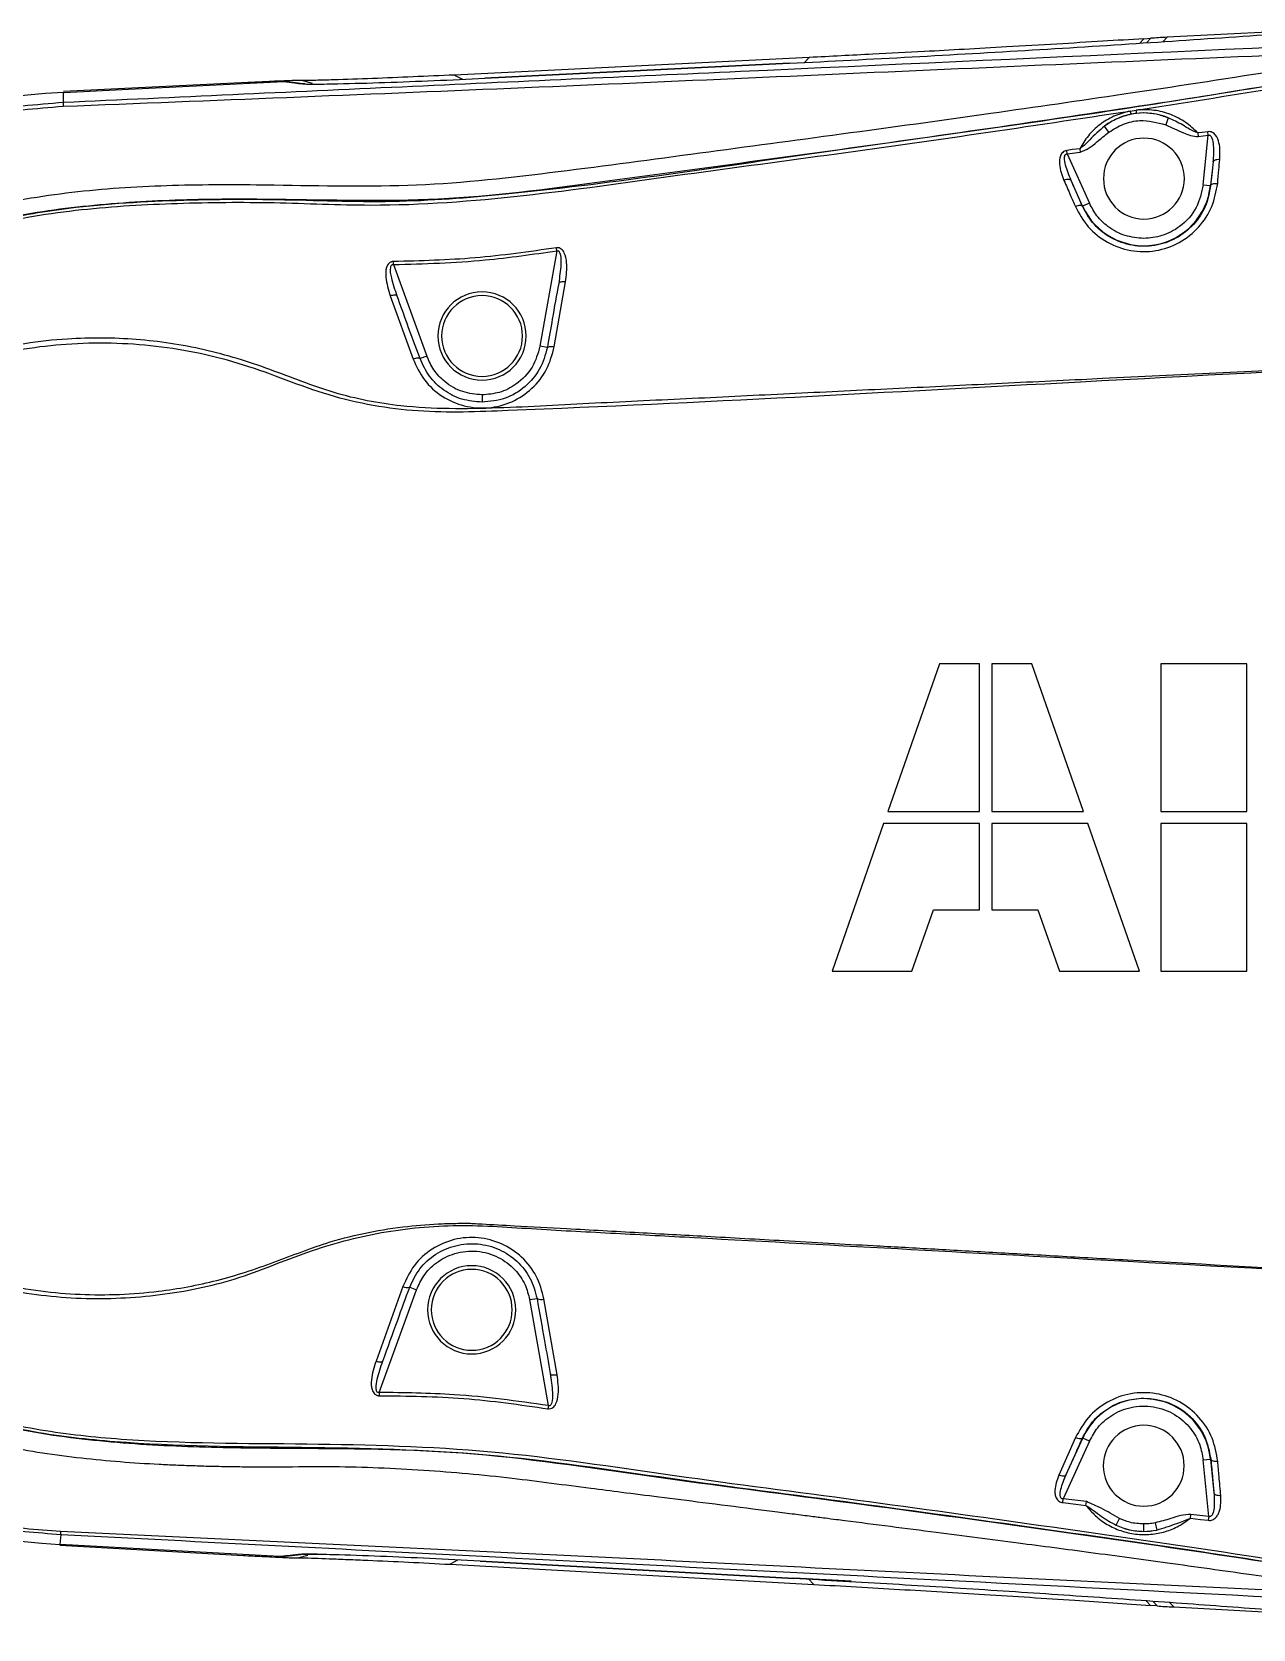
# Model space of a CAD drawing. Header units: millimetres. Extents: x -13464 to 9471, y -517 to 17126.
# Drawn here: x 6333.7 to 6416.8, y 1286.9 to 1395.5 of the extents above; entities that cross this region are included whole.
import ezdxf

# ---------------------------------------------------------------- set-up
doc = ezdxf.new("R2010")
doc.units = ezdxf.units.MM

msp = doc.modelspace()

# ---------------------------------------------------------------- linework, layer by layer
at = {"color": 7, "linetype": 'Continuous', "lineweight": 25}
for p, q in [((6410.94, 1395.16), (6410.66, 1394.86)), ((6418.25, 1395.52), (6410.94, 1395.16)), ((6409.36, 1395.06), (6409.08, 1394.76)), ((6409.36, 1395.06), (6409.82, 1395.09)), ((6409.82, 1395.09), (6409.53, 1394.79)), ((6386.6, 1393.78), (6362.48, 1392.59)), ((6364.53, 1392.37), (6385.25, 1393.39)), ((6385.25, 1393.39), (6364.53, 1392.37)), ((6385.25, 1393.39), (6385.25, 1393.39)), ((6386.28, 1393.44), (6386.6, 1393.78)), ((6348.42, 1392.08), (6335.89, 1391.46)), ((6339.85, 1391.6), (6350.88, 1392.14)), ((6348.6, 1392.03), (6348.42, 1392.08)), ((6352.83, 1392.02), (6352.1, 1392.22)), ((6362.48, 1392.59), (6363.03, 1392.3)), ((6364.53, 1392.37), (6364.53, 1392.37)), ((6335.89, 1390.72), (6335.89, 1391.4)), ((6335.92, 1391.4), (6339.85, 1391.6)), ((6408.42, 1390.14), (6408.84, 1390.21)), ((6409.35, 1390.01), (6408.86, 1389.98)), ((6406.98, 1388.71), (6406.68, 1389.11)), ((6411.02, 1389.68), (6410.84, 1389.21)), ((6413.03, 1388.65), (6413.06, 1388.41)), ((6413.74, 1388.5), (6413.7, 1388.74)), ((6405, 1387.58), (6405.03, 1387.35)), ((6413.06, 1388.41), (6413.74, 1388.5)), ((6413.39, 1385.13), (6413.74, 1388.5)), ((6404.15, 1387.23), (6404.11, 1387.46)), ((6404.15, 1387.23), (6405.03, 1387.35)), ((6404.15, 1387.23), (6405.65, 1383.88)), ((6414.06, 1386.7), (6413.89, 1385.08)), ((6405.19, 1383.68), (6404.41, 1385.42)), ((6413.39, 1385.13), (6413.89, 1385.08)), ((6413.89, 1385.08), (6413.9, 1385.08)), ((6405.18, 1383.67), (6405.19, 1383.68)), ((6405.65, 1383.88), (6405.19, 1383.68)), ((6369.44, 1380.64), (6368.29, 1374.15)), ((6369.44, 1380.64), (6369.41, 1380.85)), ((6358.33, 1379.7), (6358.33, 1379.91)), ((6358.33, 1379.7), (6360.6, 1373.48)), ((6369.26, 1374.12), (6370.02, 1378.53)), ((6358.11, 1377.57), (6359.66, 1373.28)), ((6360.6, 1373.48), (6360.13, 1373.31)), ((6368.79, 1374.06), (6368.29, 1374.15)), ((6364.35, 1370.85), (6364.35, 1370.35)), ((6395.47, 1352.56), (6391.95, 1342.53)), ((6398.18, 1352.56), (6395.47, 1352.56)), ((6398.18, 1342.53), (6398.18, 1352.56)), ((6401.74, 1352.56), (6399.02, 1352.56)), ((6399.02, 1352.56), (6399.02, 1342.53)), ((6405.25, 1342.53), (6401.74, 1352.56)), ((6410.51, 1352.56), (6410.51, 1342.53)), ((6416.37, 1352.56), (6410.51, 1352.56)), ((6416.37, 1342.53), (6416.37, 1352.56)), ((6391.95, 1342.53), (6398.18, 1342.53)), ((6399.02, 1342.53), (6405.25, 1342.53)), ((6410.51, 1342.53), (6416.37, 1342.53)), ((6391.66, 1341.7), (6388.15, 1331.66)), ((6398.18, 1341.7), (6391.66, 1341.7)), ((6398.18, 1335.84), (6398.18, 1341.7)), ((6405.54, 1341.7), (6399.02, 1341.7)), ((6399.02, 1341.7), (6399.02, 1335.84)), ((6409.05, 1331.66), (6405.54, 1341.7)), ((6416.37, 1341.7), (6410.51, 1341.7)), ((6410.51, 1341.7), (6410.51, 1331.66)), ((6416.37, 1331.66), (6416.37, 1341.7)), ((6393.58, 1331.66), (6395.05, 1335.84)), ((6395.05, 1335.84), (6398.18, 1335.84)), ((6399.02, 1335.84), (6402.15, 1335.84)), ((6402.15, 1335.84), (6403.62, 1331.66)), ((6388.15, 1331.66), (6393.58, 1331.66)), ((6403.62, 1331.66), (6409.05, 1331.66)), ((6410.51, 1331.66), (6416.37, 1331.66)), ((6358.96, 1310.24), (6357.14, 1305.16)), ((6357.35, 1303.03), (6359.9, 1310.01)), ((6359.43, 1310.18), (6359.9, 1310.01)), ((6367.59, 1309.34), (6368.09, 1309.43)), ((6369.45, 1304.23), (6368.56, 1309.4)), ((6368.86, 1302.14), (6367.59, 1309.34)), ((6357.35, 1303.03), (6357.36, 1302.81)), ((6368.86, 1302.14), (6368.83, 1301.92)), ((6409.35, 1302.61), (6409.35, 1302.65)), ((6404.7, 1299.96), (6403.58, 1297.4)), ((6405.66, 1299.72), (6403.87, 1295.8)), ((6404.06, 1297.42), (6405.2, 1299.93)), ((6405.2, 1299.93), (6405.18, 1299.94)), ((6405.66, 1299.72), (6405.2, 1299.93)), ((6413.4, 1298.44), (6413.89, 1298.49)), ((6413.77, 1294.59), (6413.4, 1298.44)), ((6413.91, 1298.49), (6413.89, 1298.49)), ((6413.89, 1298.49), (6414.12, 1296.21)), ((6403.84, 1295.54), (6403.87, 1295.8)), ((6405.45, 1295.61), (6403.87, 1295.8)), ((6405.42, 1295.35), (6405.45, 1295.61)), ((6407.48, 1294), (6407.69, 1294.46)), ((6412.52, 1294.48), (6412.55, 1294.74)), ((6413.77, 1294.59), (6412.55, 1294.74)), ((6413.77, 1294.59), (6413.74, 1294.34)), ((6335.65, 1292.7), (6335.72, 1293.38)), ((6409.35, 1293.59), (6409.35, 1294.09)), ((6409.35, 1293.59), (6410.23, 1293.68)), ((6409.35, 1293.59), (6409.35, 1293.59)), ((6410.13, 1294.17), (6410.23, 1293.68)), ((6335.64, 1292.64), (6348.12, 1291.95)), ((6350.58, 1291.87), (6335.65, 1292.7)), ((6351.8, 1291.78), (6352.51, 1291.98)), ((6362.69, 1291.64), (6362.17, 1291.35)), ((6362.17, 1291.35), (6386.91, 1289.98)), ((6385.55, 1290.38), (6364.22, 1291.56)), ((6364.22, 1291.56), (6385.55, 1290.38)), ((6364.22, 1291.56), (6364.22, 1291.56)), ((6385.55, 1290.44), (6389.46, 1290.22)), ((6385.55, 1290.38), (6385.55, 1290.38)), ((6386.91, 1289.98), (6386.53, 1290.39)), ((6409.52, 1288.86), (6409.81, 1288.56)), ((6409.98, 1288.83), (6410.26, 1288.52)), ((6410.26, 1288.52), (6409.81, 1288.56)), ((6411.11, 1288.75), (6411.39, 1288.45)), ((6411.39, 1288.45), (6424.39, 1287.73))]:
    msp.add_line(p, q, dxfattribs=at)
at = {"color": 7, "linetype": 'Continuous', "lineweight": 25, "flags": 128}
for points in [[(6413.7, 1388.74), (6413.32, 1388.69), (6413.03, 1388.65)], [(6405, 1387.58), (6404.5, 1387.52), (6404.11, 1387.46)], [(6414.06, 1386.7), (6414.07, 1386.73), (6414.1, 1386.77), (6414.14, 1386.79), (6414.2, 1386.82), (6414.27, 1386.84), (6414.35, 1386.85), (6414.44, 1386.86), (6414.52, 1386.85)], [(6404.41, 1385.42), (6404.38, 1385.45), (6404.35, 1385.47), (6404.3, 1385.49), (6404.24, 1385.49), (6404.17, 1385.49), (6404.09, 1385.48), (6404.01, 1385.46), (6403.92, 1385.43)], [(6413.9, 1385.08), (6413.92, 1385.11), (6413.95, 1385.14), (6413.99, 1385.17), (6414.05, 1385.19), (6414.12, 1385.21), (6414.2, 1385.22), (6414.29, 1385.22), (6414.38, 1385.22)], [(6405.18, 1383.67), (6405.16, 1383.7), (6405.12, 1383.71), (6405.07, 1383.72), (6405.01, 1383.73), (6404.94, 1383.72), (6404.87, 1383.7), (6404.78, 1383.68), (6404.7, 1383.65)], [(6370.02, 1378.53), (6369.94, 1378.54), (6369.85, 1378.54), (6369.77, 1378.53), (6369.7, 1378.52), (6369.64, 1378.51), (6369.6, 1378.49), (6369.57, 1378.46), (6369.56, 1378.43)], [(6358.58, 1377.56), (6358.56, 1377.59), (6358.53, 1377.61), (6358.48, 1377.62), (6358.42, 1377.63), (6358.35, 1377.62), (6358.28, 1377.61), (6358.2, 1377.6), (6358.11, 1377.57)], [(6368.79, 1374.06), (6368.8, 1374.09), (6368.83, 1374.11), (6368.87, 1374.12), (6368.93, 1374.13), (6369, 1374.13), (6369.08, 1374.13), (6369.17, 1374.13), (6369.26, 1374.12)], [(6360.13, 1373.31), (6360.11, 1373.33), (6360.08, 1373.34), (6360.03, 1373.35), (6359.97, 1373.35), (6359.9, 1373.34), (6359.83, 1373.32), (6359.74, 1373.3), (6359.66, 1373.28)], [(6357.14, 1305.16), (6357.22, 1305.14), (6357.3, 1305.12), (6357.38, 1305.11), (6357.45, 1305.11), (6357.51, 1305.12), (6357.55, 1305.13), (6357.58, 1305.15), (6357.6, 1305.17)], [(6368.99, 1304.32), (6369, 1304.29), (6369.03, 1304.26), (6369.07, 1304.24), (6369.13, 1304.23), (6369.2, 1304.22), (6369.28, 1304.22), (6369.36, 1304.22), (6369.45, 1304.23)], [(6405.18, 1299.94), (6405.16, 1299.91), (6405.12, 1299.9), (6405.08, 1299.89), (6405.01, 1299.89), (6404.95, 1299.89), (6404.87, 1299.91), (6404.79, 1299.93), (6404.7, 1299.96)], [(6413.91, 1298.49), (6413.92, 1298.46), (6413.95, 1298.43), (6414, 1298.4), (6414.06, 1298.38), (6414.13, 1298.36), (6414.21, 1298.35), (6414.29, 1298.35), (6414.38, 1298.35)], [(6404.06, 1297.42), (6404.04, 1297.39), (6404, 1297.37), (6403.95, 1297.35), (6403.89, 1297.34), (6403.82, 1297.35), (6403.74, 1297.36), (6403.66, 1297.38), (6403.58, 1297.4)], [(6403.84, 1295.54), (6404.73, 1295.43), (6405.42, 1295.35)], [(6414.12, 1296.21), (6414.13, 1296.17), (6414.16, 1296.13), (6414.2, 1296.1), (6414.26, 1296.07), (6414.33, 1296.05), (6414.41, 1296.04), (6414.5, 1296.03), (6414.59, 1296.03)], [(6412.52, 1294.48), (6413.2, 1294.4), (6413.74, 1294.34)]]:
    msp.add_lwpolyline(points, dxfattribs=at)
at = {"color": 7, "linetype": 'Continuous', "lineweight": 25}
for centre, radius, start, end in [((6352.21, 1391.05), 0.944, 82.9698, 93.4439), ((6338.35, 1342.05), 49.42, 92.8563, 266.8609), ((6409.35, 1385.55), 4.46, 68.0153, 126.8136), ((6409.41, 1390.31), 1, 189.345, 202.4122), ((6405.14, 1389.76), 3.73, 3.3309, 6.8194), ((6409.36, 1385.55), 2.75, 90, 270), ((6409.36, 1385.55), 2.75, 270, 90), ((6409.35, 1385.55), 4.56, 204.1915, 354.1915), ((6364.35, 1374.85), 3, 90, 270), ((6364.35, 1374.85), 3, 270, 90), ((6364.35, 1374.85), 2.75, 90, 270), ((6364.35, 1374.85), 2.75, 270, 90), ((6363.65, 1308.65), 3, 90, 270), ((6363.65, 1308.65), 3, 270, 90), ((6363.65, 1308.65), 2.75, 90, 270), ((6363.65, 1308.65), 2.75, 270, 90), ((6359.25, 1310.76), 0.598, 240.3119, 286.5685), ((6368.36, 1309.95), 0.594, 242.6734, 289.9418), ((6409.35, 1298.05), 4.56, 90, 155.592), ((6409.35, 1298.05), 4.56, 5.592, 90), ((6409.35, 1298.05), 2.75, 90, 270), ((6409.35, 1298.05), 2.75, 270, 90), ((6409.35, 1298.05), 4.46, 245.0637, 270), ((6409.35, 1298.05), 4.46, 270, 281.3034), ((6351.91, 1292.96), 0.944, 266.2068, 276.681)]:
    msp.add_arc(centre, radius, start, end, dxfattribs=at)
for points, knots in [([(6440.52, 1395.48), (6420.99, 1394.6), (6393.78, 1393.36), (6358.91, 1391.78), (6343.56, 1391.07), (6335.89, 1390.72)], [0, 0, 0, 0, 0.560004, 0.780006, 1, 1, 1, 1]), ([(6385.25, 1393.39), (6388.04, 1393.53), (6393.6, 1393.82), (6401.83, 1394.29), (6409.91, 1394.8), (6414.97, 1395.15), (6417.51, 1395.33)], [0, 0, 0, 0, 0.249923, 0.498259, 0.748286, 1, 1, 1, 1]), ([(6410.94, 1395.16), (6410.73, 1395.15), (6410.33, 1395.13), (6409.99, 1395.1), (6409.82, 1395.09)], [0, 0, 0, 0, 0.499598, 1, 1, 1, 1]), ([(6427.15, 1394.32), (6424.13, 1393.82), (6417.75, 1392.75), (6408.34, 1391.32), (6398.58, 1389.91), (6388.97, 1388.58), (6379.16, 1387.28), (6369.55, 1385.97), (6359.91, 1384.88), (6351.27, 1385.11), (6343.72, 1385.15), (6337.27, 1384.79), (6331.44, 1383.91), (6326.33, 1382.35), (6321.9, 1380.44), (6317.71, 1378.03), (6313.82, 1375.17), (6310.27, 1371.89), (6307.11, 1368.23), (6304.38, 1364.26), (6302.12, 1360), (6300.34, 1355.52), (6299.07, 1350.86), (6298.33, 1346.08), (6298.13, 1341.26), (6298.46, 1336.44), (6299.32, 1331.7), (6300.69, 1327.08), (6302.57, 1322.62), (6304.93, 1318.4), (6307.74, 1314.48), (6310.95, 1310.89), (6314.54, 1307.67), (6318.47, 1304.87), (6322.7, 1302.52), (6327.17, 1300.67), (6331.98, 1299.27), (6337.08, 1298.52), (6341, 1298.22), (6343.53, 1298.1), (6344.69, 1298.06), (6345.88, 1298.02), (6347.1, 1298), (6348.35, 1297.98), (6349.63, 1297.98), (6350.54, 1297.98), (6352.09, 1297.99), (6354.22, 1298.01), (6357.32, 1297.93), (6360.36, 1297.77), (6363.39, 1297.53), (6366.29, 1297.23), (6369.08, 1296.87), (6371.55, 1296.55), (6373.99, 1296.24), (6376.53, 1295.92), (6379.5, 1295.54), (6382.13, 1295.21), (6384.21, 1294.94), (6385.53, 1294.78), (6386.67, 1294.63), (6387.62, 1294.51), (6388.38, 1294.41), (6390.9, 1294.09), (6395.02, 1293.56), (6400.6, 1292.84), (6405.84, 1292.15), (6411.13, 1291.43), (6416.54, 1290.68), (6421.86, 1289.91), (6425.27, 1289.4), (6426.91, 1289.15)], [0, 0, 0, 0, 0.029869, 0.06295, 0.09255, 0.125894, 0.157367, 0.188841, 0.220243, 0.251658, 0.272777, 0.293748, 0.314461, 0.329981, 0.345629, 0.361265, 0.376906, 0.392557, 0.408209, 0.423785, 0.439382, 0.455018, 0.470656, 0.486289, 0.501957, 0.51754, 0.53313, 0.548764, 0.564411, 0.580064, 0.595707, 0.611286, 0.626864, 0.642495, 0.65815, 0.673889, 0.689427, 0.706811, 0.723967, 0.727648, 0.731422, 0.73529, 0.739252, 0.743308, 0.747458, 0.751702, 0.752096, 0.762567, 0.7724, 0.782337, 0.792125, 0.801994, 0.810704, 0.819455, 0.826304, 0.834599, 0.844341, 0.855442, 0.860404, 0.864745, 0.868466, 0.871567, 0.874048, 0.875909, 0.896248, 0.914495, 0.930652, 0.947747, 0.966412, 0.983829, 1, 1, 1, 1]), ([(6335.86, 1390.47), (6346.01, 1390.87), (6366.3, 1391.67), (6396.72, 1393.04), (6417.01, 1393.9), (6427.15, 1394.32)], [0, 0, 0, 0, 0.333376, 0.666682, 1, 1, 1, 1]), ([(6409.36, 1395.06), (6408.43, 1395), (6406.48, 1394.88), (6403.36, 1394.69), (6400.21, 1394.51), (6397.2, 1394.34), (6394.17, 1394.17), (6390.66, 1393.99), (6388.04, 1393.86), (6386.6, 1393.78)], [0, 0, 0, 0, 0.127176, 0.266738, 0.418703, 0.544899, 0.661977, 0.813679, 1, 1, 1, 1]), ([(6427.15, 1290.01), (6422.88, 1290.68), (6414.36, 1292.04), (6401.53, 1293.86), (6388.71, 1295.63), (6375.86, 1297.26), (6363, 1299.24), (6352.16, 1299.18), (6343.54, 1299.32), (6337.16, 1299.76), (6330.9, 1300.77), (6324.92, 1302.78), (6319.32, 1305.63), (6313.85, 1309.52), (6308.79, 1314.55), (6304.44, 1320.74), (6301.26, 1327.6), (6299.35, 1334.92), (6298.76, 1342.45), (6299.54, 1349.98), (6301.65, 1357.23), (6305.04, 1364), (6309.56, 1370.04), (6314.8, 1374.91), (6320.38, 1378.62), (6326.09, 1381.28), (6332.12, 1383.07), (6338.38, 1383.86), (6344.68, 1384.2), (6352.59, 1384.15), (6362.09, 1383.91), (6373.03, 1385.44), (6383.92, 1386.87), (6394.8, 1388.39), (6405.67, 1389.96), (6416.53, 1391.63), (6423.75, 1392.87), (6427.36, 1393.49)], [0, 0, 0, 0, 0.042375, 0.084738, 0.127086, 0.169425, 0.211887, 0.254538, 0.275563, 0.296512, 0.317184, 0.337604, 0.358158, 0.378642, 0.40326, 0.427843, 0.452493, 0.477036, 0.501708, 0.52622, 0.550901, 0.575404, 0.600085, 0.624603, 0.645193, 0.665612, 0.68619, 0.70667, 0.72735, 0.748108, 0.784272, 0.820359, 0.856269, 0.892185, 0.92811, 0.964051, 1, 1, 1, 1]), ([(6307.4, 1367), (6308.56, 1368.43), (6310.88, 1371.3), (6315.04, 1374.96), (6319.59, 1378.09), (6324.49, 1380.56), (6329.58, 1382.36), (6335.62, 1383.61), (6342.6, 1384.11), (6350.42, 1384.2), (6358.22, 1383.85), (6370.28, 1384.8), (6386.46, 1387.27), (6406.97, 1390.04), (6420.57, 1392.33), (6427.36, 1393.47)], [0, 0, 0, 0, 0.043889, 0.087722, 0.131372, 0.175249, 0.217875, 0.25965, 0.321725, 0.383979, 0.445991, 0.507406, 0.671569, 0.835809, 1, 1, 1, 1]), ([(6408.84, 1390.21), (6411.94, 1390.69), (6418.14, 1391.66), (6424.32, 1392.74), (6427.41, 1393.28)], [0, 0, 0, 0, 0.499965, 1, 1, 1, 1]), ([(6352.1, 1392.22), (6352.06, 1392.23), (6351.98, 1392.23), (6351.42, 1392.21), (6350.52, 1392.18), (6349.6, 1392.13), (6348.95, 1392.1), (6348.63, 1392.09), (6348.42, 1392.08)], [0, 0, 0, 0, 0.054387, 0.125907, 0.500084, 0.749878, 0.839753, 1, 1, 1, 1]), ([(6350.88, 1392.14), (6351.12, 1392.12), (6351.54, 1392.07), (6351.96, 1392.01), (6352.15, 1391.99)], [0, 0, 0, 0, 0.55997, 1, 1, 1, 1]), ([(6351, 1392.14), (6350.99, 1392.14), (6350.98, 1392.14), (6350.94, 1392.14), (6350.93, 1392.14), (6350.9, 1392.14), (6350.89, 1392.14), (6350.88, 1392.14)], [0, 0, 0, 0, 0.557742, 0.688079, 0.800316, 0.90124, 1, 1, 1, 1]), ([(6352.32, 1391.98), (6352.11, 1392.01), (6351.66, 1392.07), (6351.22, 1392.12), (6351, 1392.14)], [0, 0, 0, 0, 0.487061, 1, 1, 1, 1]), ([(6362.48, 1392.59), (6361.53, 1392.55), (6359.65, 1392.46), (6356.88, 1392.35), (6354.65, 1392.27), (6353.19, 1392.23), (6352.45, 1392.22), (6352.21, 1392.22), (6352.1, 1392.22)], [0, 0, 0, 0, 0.249445, 0.49792, 0.748776, 0.873962, 0.944191, 1, 1, 1, 1]), ([(6352.15, 1391.99), (6352.31, 1391.98), (6352.64, 1391.96), (6353.57, 1391.98), (6355.19, 1392.01), (6357.72, 1392.08), (6361.08, 1392.21), (6363.38, 1392.31), (6364.53, 1392.37)], [0, 0, 0, 0, 0.083571, 0.16742, 0.250828, 0.501809, 0.750676, 1, 1, 1, 1]), ([(6335.89, 1391.4), (6335.9, 1391.4), (6335.91, 1391.4), (6335.92, 1391.4), (6335.92, 1391.4)], [0, 0, 0, 0, 0.5599948, 1, 1, 1, 1]), ([(6335.89, 1390.72), (6334.03, 1390.57), (6330.32, 1390.27), (6324.87, 1389.02), (6319.59, 1387.21), (6314.54, 1384.77), (6309.78, 1381.81), (6306.94, 1379.4), (6305.52, 1378.2)], [0, 0, 0, 0, 0.167015, 0.333033, 0.499676, 0.666697, 0.833858, 1, 1, 1, 1]), ([(6305.66, 1378), (6307.07, 1379.2), (6309.9, 1381.59), (6314.63, 1384.54), (6319.65, 1386.97), (6324.9, 1388.78), (6330.32, 1390.03), (6334.01, 1390.32), (6335.86, 1390.47)], [0, 0, 0, 0, 0.166112, 0.333281, 0.500315, 0.666969, 0.833045, 1, 1, 1, 1]), ([(6308.05, 1367.54), (6309.56, 1369.3), (6312.57, 1372.8), (6318.11, 1377.01), (6324.14, 1380.28), (6330.54, 1382.5), (6337.09, 1383.55), (6343.65, 1383.92), (6350.21, 1383.98), (6358.05, 1383.58), (6367.18, 1384.29), (6377.48, 1385.77), (6387.81, 1387.14), (6398.12, 1388.59), (6404.99, 1389.63), (6408.42, 1390.14)], [0, 0, 0, 0, 0.065529, 0.130626, 0.196021, 0.259505, 0.321609, 0.383517, 0.445659, 0.507694, 0.606085, 0.704563, 0.803037, 0.901514, 1, 1, 1, 1]), ([(6335.89, 1390.72), (6335.88, 1390.7), (6335.87, 1390.67), (6335.86, 1390.54), (6335.86, 1390.47)], [0, 0, 0, 0, 0.500001, 1, 1, 1, 1]), ([(6408.42, 1390.14), (6408.05, 1390.04), (6407.3, 1389.84), (6406.34, 1389.24), (6405.54, 1388.49), (6405.18, 1387.88), (6405, 1387.58)], [0, 0, 0, 0, 0.251521, 0.502141, 0.752267, 1, 1, 1, 1]), ([(6408.49, 1389.92), (6408.16, 1389.84), (6407.5, 1389.66), (6406.96, 1389.3), (6406.68, 1389.11)], [0, 0, 0, 0, 0.498775, 1, 1, 1, 1]), ([(6408.86, 1389.98), (6408.79, 1389.97), (6408.67, 1389.96), (6408.54, 1389.93), (6408.49, 1389.92)], [0, 0, 0, 0, 0.5594928, 1, 1, 1, 1]), ([(6413.03, 1388.65), (6412.76, 1388.9), (6412.23, 1389.41), (6411.2, 1389.94), (6410.06, 1390.25), (6409.25, 1390.22), (6408.84, 1390.21)], [0, 0, 0, 0, 0.249185, 0.498978, 0.749252, 1, 1, 1, 1]), ([(6411.02, 1389.68), (6410.75, 1389.77), (6410.22, 1389.96), (6409.63, 1389.99), (6409.35, 1390.01)], [0, 0, 0, 0, 0.518446, 1, 1, 1, 1]), ([(6406.68, 1389.11), (6406.34, 1388.82), (6405.85, 1388.4), (6405.35, 1387.83), (6405.1, 1387.65), (6405, 1387.58)], [0, 0, 0, 0, 0.598345, 0.83897, 1, 1, 1, 1]), ([(6405.03, 1387.35), (6405.24, 1387.43), (6405.66, 1387.6), (6406.26, 1388.14), (6406.71, 1388.49), (6406.98, 1388.71)], [0, 0, 0, 0, 0.2793183, 0.5595444, 1, 1, 1, 1]), ([(6406.98, 1388.71), (6407.3, 1388.91), (6407.95, 1389.31), (6409.3, 1389.61), (6410.26, 1389.36), (6410.84, 1389.21)], [0, 0, 0, 0, 0.276671, 0.562562, 1, 1, 1, 1]), ([(6410.84, 1389.21), (6411.24, 1389.03), (6411.8, 1388.78), (6412.53, 1388.45), (6412.88, 1388.42), (6413.06, 1388.41)], [0, 0, 0, 0, 0.560244, 0.780385, 1, 1, 1, 1]), ([(6413.03, 1388.65), (6412.84, 1388.73), (6412.47, 1388.89), (6411.84, 1389.3), (6411.35, 1389.53), (6411.02, 1389.68)], [0, 0, 0, 0, 0.274806, 0.524618, 1, 1, 1, 1]), ([(6414.52, 1386.85), (6414.54, 1387.24), (6414.56, 1387.81), (6414.32, 1388.44), (6414.06, 1388.68), (6413.86, 1388.75), (6413.76, 1388.74), (6413.7, 1388.74)], [0, 0, 0, 0, 0.500382, 0.750785, 0.875751, 0.93792, 1, 1, 1, 1]), ([(6413.74, 1388.5), (6413.75, 1388.51), (6413.77, 1388.51), (6413.81, 1388.51), (6413.85, 1388.5), (6413.89, 1388.47), (6413.95, 1388.4), (6414.04, 1388.18), (6414.12, 1387.6), (6414.08, 1387.07), (6414.06, 1386.7)], [0, 0, 0, 0, 0.018675, 0.036412, 0.054506, 0.07418, 0.121684, 0.183814, 0.438996, 1, 1, 1, 1]), ([(6404.11, 1387.46), (6404.06, 1387.45), (6403.96, 1387.43), (6403.83, 1387.34), (6403.74, 1387.22), (6403.61, 1386.96), (6403.59, 1386.33), (6403.79, 1385.79), (6403.92, 1385.43)], [0, 0, 0, 0, 0.0623326, 0.1245905, 0.1875181, 0.2507167, 0.5006642, 1, 1, 1, 1]), ([(6404.41, 1385.42), (6404.27, 1385.77), (6404.06, 1386.27), (6403.94, 1386.84), (6403.97, 1387.08), (6404, 1387.16), (6404.04, 1387.2), (6404.07, 1387.22), (6404.11, 1387.23), (6404.13, 1387.23), (6404.15, 1387.23)], [0, 0, 0, 0, 0.561786, 0.816967, 0.878569, 0.925046, 0.944308, 0.962288, 0.980392, 1, 1, 1, 1]), ([(6414.06, 1386.7), (6414.03, 1386.4), (6413.98, 1385.86), (6413.93, 1385.32), (6413.9, 1385.08)], [0, 0, 0, 0, 0.559992, 1, 1, 1, 1]), ([(6414.38, 1385.22), (6414.4, 1385.53), (6414.45, 1386.08), (6414.5, 1386.62), (6414.52, 1386.85)], [0, 0, 0, 0, 0.5598171, 1, 1, 1, 1]), ([(6403.92, 1385.43), (6404.07, 1385.1), (6404.32, 1384.51), (6404.59, 1383.91), (6404.7, 1383.65)], [0, 0, 0, 0, 0.560132, 1, 1, 1, 1]), ([(6405.18, 1383.67), (6405.04, 1384), (6404.78, 1384.59), (6404.52, 1385.17), (6404.41, 1385.42)], [0, 0, 0, 0, 0.559991, 1, 1, 1, 1]), ([(6404.7, 1383.65), (6404.96, 1383.17), (6405.48, 1382.22), (6406.83, 1381.16), (6408.44, 1380.57), (6410.18, 1380.56), (6411.82, 1381.13), (6413.15, 1382.2), (6414.08, 1383.63), (6414.28, 1384.69), (6414.38, 1385.22)], [0, 0, 0, 0, 0.125926, 0.251173, 0.375916, 0.500328, 0.624697, 0.749306, 0.874338, 1, 1, 1, 1]), ([(6413.9, 1385.08), (6413.81, 1384.6), (6413.63, 1383.65), (6412.79, 1382.38), (6411.59, 1381.43), (6410.11, 1380.92), (6408.55, 1380.93), (6407.11, 1381.45), (6405.89, 1382.39), (6405.42, 1383.23), (6405.18, 1383.67)], [0, 0, 0, 0, 0.1292573, 0.2508338, 0.3759893, 0.4997065, 0.6237825, 0.7487143, 0.8705963, 1, 1, 1, 1]), ([(6413.39, 1385.13), (6413.28, 1384.6), (6413.03, 1383.5), (6411.94, 1382.3), (6410.64, 1381.6), (6409.77, 1381.52), (6409.35, 1381.48)], [0, 0, 0, 0, 0.271505, 0.562109, 0.788494, 1, 1, 1, 1]), ([(6409.35, 1381.48), (6408.93, 1381.52), (6408.05, 1381.6), (6406.96, 1382.2), (6406.13, 1382.98), (6405.81, 1383.59), (6405.65, 1383.88)], [0, 0, 0, 0, 0.274853, 0.561261, 0.785146, 1, 1, 1, 1]), ([(6369.41, 1380.85), (6367.57, 1380.58), (6363.89, 1380.05), (6360.18, 1379.96), (6358.33, 1379.91)], [0, 0, 0, 0, 0.501139, 1, 1, 1, 1]), ([(6358.33, 1379.7), (6360.41, 1379.76), (6364.13, 1379.88), (6367.81, 1380.41), (6369.44, 1380.64)], [0, 0, 0, 0, 0.559484, 1, 1, 1, 1]), ([(6370.02, 1378.53), (6370.08, 1378.97), (6370.17, 1379.63), (6370.02, 1380.4), (6369.8, 1380.73), (6369.59, 1380.85), (6369.47, 1380.85), (6369.41, 1380.85)], [0, 0, 0, 0, 0.4979272, 0.7492173, 0.874705, 0.9374514, 1, 1, 1, 1]), ([(6369.44, 1380.64), (6369.45, 1380.64), (6369.47, 1380.65), (6369.51, 1380.65), (6369.53, 1380.64), (6369.57, 1380.62), (6369.61, 1380.56), (6369.65, 1380.47), (6369.72, 1380.19), (6369.72, 1379.49), (6369.62, 1378.86), (6369.56, 1378.43)], [0, 0, 0, 0, 0.019714, 0.028845, 0.03793, 0.057296, 0.080289, 0.127295, 0.189985, 0.449854, 1, 1, 1, 1]), ([(6358.33, 1379.91), (6358.3, 1379.91), (6358.24, 1379.91), (6358.16, 1379.88), (6358.08, 1379.84), (6357.99, 1379.77), (6357.91, 1379.66), (6357.79, 1379.35), (6357.78, 1378.63), (6357.98, 1378), (6358.11, 1377.57)], [0, 0, 0, 0, 0.03116, 0.062306, 0.09348, 0.124658, 0.186889, 0.25003, 0.499974, 1, 1, 1, 1]), ([(6358.58, 1377.56), (6358.44, 1377.97), (6358.23, 1378.61), (6358.09, 1379.33), (6358.16, 1379.62), (6358.2, 1379.68), (6358.24, 1379.7), (6358.28, 1379.71), (6358.31, 1379.71), (6358.33, 1379.7)], [0, 0, 0, 0, 0.555721, 0.874932, 0.92048, 0.942154, 0.960902, 0.979285, 1, 1, 1, 1]), ([(6369.56, 1378.43), (6369.41, 1377.63), (6369.16, 1376.18), (6368.9, 1374.71), (6368.79, 1374.06)], [0, 0, 0, 0, 0.559596, 1, 1, 1, 1]), ([(6360.13, 1373.31), (6359.83, 1374.11), (6359.31, 1375.54), (6358.8, 1376.94), (6358.58, 1377.56)], [0, 0, 0, 0, 0.5603296, 1, 1, 1, 1]), ([(6497.71, 1376.4), (6466.84, 1374.89), (6433.77, 1373.27), (6398.49, 1371.56), (6391.88, 1371.24), (6385.26, 1370.92), (6378.65, 1370.59), (6372.03, 1370.29), (6365.44, 1369.9), (6359.47, 1369.85), (6354.24, 1370.86), (6349.93, 1372.64), (6345.48, 1374.03), (6340.84, 1374.72), (6335.77, 1374.76), (6330.36, 1373.92), (6324.84, 1371.98), (6319.68, 1369.15), (6316.77, 1366.55), (6315.31, 1365.25)], [0, 0, 0, 0, 0.499377, 0.535047, 0.570717, 0.606387, 0.642057, 0.677727, 0.713399, 0.74892, 0.773867, 0.798835, 0.824023, 0.849144, 0.874336, 0.905626, 0.937128, 0.968505, 1, 1, 1, 1]), ([(6497.71, 1376.33), (6466.81, 1374.86), (6422.94, 1372.75), (6377.09, 1370.18), (6359.99, 1369.54), (6353.87, 1370.61), (6348.22, 1373.07), (6342.19, 1374.33), (6336.18, 1374.47), (6330.34, 1373.53), (6324.89, 1371.58), (6319.81, 1368.75), (6316.95, 1366.16), (6315.52, 1364.86)], [0, 0, 0, 0, 0.500253, 0.710361, 0.743395, 0.776617, 0.809806, 0.842667, 0.875606, 0.90661, 0.937795, 0.968853, 1, 1, 1, 1]), ([(6359.66, 1373.28), (6359.89, 1372.79), (6360.34, 1371.81), (6361.59, 1370.69), (6363.11, 1370.02), (6364.78, 1369.88), (6366.41, 1370.3), (6367.8, 1371.23), (6368.84, 1372.55), (6369.12, 1373.59), (6369.26, 1374.12)], [0, 0, 0, 0, 0.125454, 0.250352, 0.37483, 0.499171, 0.623843, 0.748731, 0.87398, 1, 1, 1, 1]), ([(6364.35, 1370.85), (6363.91, 1370.89), (6362.99, 1370.98), (6361.86, 1371.64), (6361.03, 1372.51), (6360.74, 1373.16), (6360.6, 1373.48)], [0, 0, 0, 0, 0.274167, 0.561433, 0.785833, 1, 1, 1, 1]), ([(6368.29, 1374.15), (6368.15, 1373.66), (6367.85, 1372.65), (6366.79, 1371.57), (6365.56, 1370.95), (6364.75, 1370.88), (6364.35, 1370.85)], [0, 0, 0, 0, 0.272346, 0.561894, 0.787653, 1, 1, 1, 1]), ([(6368.79, 1374.06), (6368.65, 1373.57), (6368.37, 1372.57), (6367.33, 1371.36), (6365.95, 1370.51), (6364.88, 1370.4), (6364.35, 1370.35)], [0, 0, 0, 0, 0.251644, 0.5016688, 0.7510029, 1, 1, 1, 1]), ([(6364.35, 1370.35), (6363.89, 1370.39), (6362.96, 1370.47), (6361.72, 1371.12), (6360.7, 1372.08), (6360.32, 1372.89), (6360.13, 1373.31)], [0, 0, 0, 0, 0.250245, 0.499131, 0.746702, 1, 1, 1, 1]), ([(6427.15, 1290.02), (6423, 1290.68), (6414.69, 1292.01), (6402.19, 1293.79), (6389.69, 1295.53), (6377.17, 1297.12), (6364.69, 1299.04), (6352.04, 1299.33), (6341.75, 1299.35), (6333.83, 1300.24), (6328.37, 1301.56), (6323.14, 1303.64), (6318.22, 1306.39), (6313.72, 1309.76), (6309.7, 1313.7), (6306.23, 1318.13), (6303.39, 1322.98), (6301.2, 1328.18), (6299.73, 1333.6), (6298.99, 1339.19), (6298.99, 1344.81), (6299.76, 1350.39), (6301.28, 1355.81), (6303.46, 1361), (6305.48, 1364.16), (6306.49, 1365.74)], [0, 0, 0, 0, 0.070882, 0.141743, 0.212602, 0.283462, 0.354244, 0.424966, 0.496311, 0.5275, 0.558988, 0.590554, 0.621935, 0.653578, 0.684992, 0.716473, 0.748062, 0.779436, 0.811069, 0.842498, 0.873975, 0.905574, 0.936939, 0.968567, 1, 1, 1, 1]), ([(6427.19, 1290.21), (6423.06, 1290.87), (6414.79, 1292.2), (6402.34, 1293.98), (6389.9, 1295.72), (6377.44, 1297.31), (6365.01, 1299.24), (6352.41, 1299.58), (6342.17, 1299.53), (6334.3, 1300.37), (6328.87, 1301.61), (6323.67, 1303.61), (6318.77, 1306.27), (6314.26, 1309.55), (6310.23, 1313.4), (6306.74, 1317.75), (6303.85, 1322.51), (6301.61, 1327.62), (6300.06, 1332.98), (6299.24, 1338.49), (6299.15, 1344.07), (6299.81, 1349.61), (6301.21, 1355), (6303.27, 1360.19), (6305.21, 1363.36), (6306.18, 1364.94)], [0, 0, 0, 0, 0.071068, 0.142104, 0.213128, 0.28415, 0.355138, 0.426065, 0.497525, 0.528686, 0.560057, 0.59157, 0.622864, 0.654411, 0.685765, 0.717135, 0.748668, 0.779963, 0.811492, 0.842879, 0.874242, 0.905794, 0.937088, 0.968599, 1, 1, 1, 1]), ([(6321.63, 1313.98), (6323.24, 1313.13), (6326.43, 1311.44), (6331.68, 1309.95), (6337.06, 1309.28), (6342.42, 1309.55), (6347.64, 1310.59), (6352.43, 1312.69), (6357.5, 1314.04), (6362.75, 1314.53), (6368.06, 1314.12), (6373.42, 1313.86), (6386.83, 1313.12), (6428.26, 1310.87), (6467.9, 1308.67), (6497.71, 1307.02)], [0, 0, 0, 0, 0.030593, 0.060936, 0.091476, 0.121773, 0.151131, 0.180731, 0.209867, 0.239215, 0.269341, 0.299576, 0.329811, 0.496099, 1, 1, 1, 1]), ([(6321.72, 1314.33), (6323.3, 1313.47), (6326.46, 1311.76), (6331.65, 1310.25), (6337, 1309.55), (6341.93, 1309.76), (6346.35, 1310.56), (6350.21, 1311.85), (6354.39, 1313.53), (6358.29, 1314.27), (6361.21, 1314.5), (6362.45, 1314.53), (6362.98, 1314.53), (6363.25, 1314.53), (6363.44, 1314.53), (6363.62, 1314.53), (6363.89, 1314.51), (6364.89, 1314.46), (6367, 1314.34), (6370.56, 1314.15), (6374.9, 1313.91), (6379.82, 1313.64), (6385.13, 1313.34), (6389.57, 1313.09), (6392.9, 1312.91), (6394.9, 1312.8), (6396.97, 1312.68), (6399.1, 1312.56), (6401.29, 1312.44), (6403.55, 1312.31), (6405.88, 1312.18), (6411.95, 1311.84), (6421.49, 1311.31), (6431.3, 1310.76), (6437.67, 1310.41), (6440.84, 1310.23), (6443.94, 1310.06), (6447, 1309.89), (6450.01, 1309.72), (6454.16, 1309.49), (6459.88, 1309.18), (6467.59, 1308.75), (6476.54, 1308.24), (6486.71, 1307.67), (6493.91, 1307.27), (6497.71, 1307.06)], [0, 0, 0, 0, 0.030224, 0.06048, 0.090787, 0.120877, 0.143564, 0.166439, 0.189358, 0.21959, 0.23297, 0.238853, 0.240394, 0.241936, 0.243479, 0.243648, 0.244872, 0.24818, 0.260544, 0.280571, 0.30826, 0.333932, 0.363875, 0.398091, 0.408987, 0.420254, 0.431892, 0.443901, 0.456281, 0.469031, 0.482153, 0.495645, 0.571692, 0.643509, 0.66162, 0.679441, 0.696971, 0.714212, 0.731162, 0.747822, 0.784374, 0.827867, 0.878303, 0.93568, 1, 1, 1, 1]), ([(6368.56, 1309.4), (6368.42, 1309.92), (6368.14, 1310.97), (6367.1, 1312.29), (6365.71, 1313.21), (6364.09, 1313.64), (6362.43, 1313.51), (6360.91, 1312.84), (6359.65, 1311.72), (6359.19, 1310.73), (6358.96, 1310.24)], [0, 0, 0, 0, 0.125654, 0.250816, 0.37561, 0.500068, 0.624389, 0.748954, 0.873984, 1, 1, 1, 1]), ([(6359.43, 1310.18), (6359.63, 1310.62), (6360.04, 1311.49), (6361.17, 1312.49), (6362.55, 1313.09), (6364.07, 1313.21), (6365.53, 1312.83), (6366.77, 1312), (6367.7, 1310.83), (6367.96, 1309.9), (6368.09, 1309.43)], [0, 0, 0, 0, 0.123616, 0.249468, 0.374765, 0.500297, 0.627682, 0.749798, 0.874174, 1, 1, 1, 1]), ([(6359.9, 1310.01), (6360.04, 1310.34), (6360.36, 1311.04), (6361.25, 1311.93), (6362.51, 1312.57), (6364.01, 1312.73), (6365.46, 1312.31), (6366.59, 1311.46), (6367.31, 1310.43), (6367.5, 1309.68), (6367.59, 1309.34)], [0, 0, 0, 0, 0.101244, 0.220391, 0.355398, 0.5, 0.644602, 0.779609, 0.898756, 1, 1, 1, 1]), ([(6357.6, 1305.17), (6357.94, 1306.09), (6358.54, 1307.74), (6359.15, 1309.44), (6359.43, 1310.18)], [0, 0, 0, 0, 0.558321, 1, 1, 1, 1]), ([(6368.09, 1309.43), (6368.26, 1308.46), (6368.56, 1306.73), (6368.86, 1305.06), (6368.99, 1304.32)], [0, 0, 0, 0, 0.560162, 1, 1, 1, 1]), ([(6357.14, 1305.16), (6357, 1304.74), (6356.8, 1304.1), (6356.81, 1303.38), (6356.93, 1303.07), (6357.01, 1302.95), (6357.1, 1302.88), (6357.18, 1302.84), (6357.27, 1302.81), (6357.33, 1302.81), (6357.36, 1302.81)], [0, 0, 0, 0, 0.498007, 0.749267, 0.812531, 0.875128, 0.906488, 0.93784, 0.968943, 1, 1, 1, 1]), ([(6357.35, 1303.03), (6357.34, 1303.02), (6357.31, 1303.02), (6357.27, 1303.02), (6357.23, 1303.04), (6357.19, 1303.09), (6357.15, 1303.19), (6357.13, 1303.48), (6357.26, 1304.16), (6357.46, 1304.76), (6357.6, 1305.17)], [0, 0, 0, 0, 0.0191997, 0.0361917, 0.0529317, 0.0714552, 0.119242, 0.1863257, 0.4460712, 1, 1, 1, 1]), ([(6368.83, 1301.92), (6368.89, 1301.92), (6369.01, 1301.92), (6369.23, 1302.03), (6369.45, 1302.36), (6369.6, 1303.12), (6369.51, 1303.78), (6369.45, 1304.23)], [0, 0, 0, 0, 0.062088, 0.124612, 0.249096, 0.499673, 1, 1, 1, 1]), ([(6368.99, 1304.32), (6369.05, 1303.89), (6369.14, 1303.22), (6369.16, 1302.48), (6369.04, 1302.2), (6368.99, 1302.15), (6368.96, 1302.13), (6368.91, 1302.12), (6368.88, 1302.13), (6368.86, 1302.14)], [0, 0, 0, 0, 0.554778, 0.875979, 0.922993, 0.942178, 0.961557, 0.979918, 1, 1, 1, 1]), ([(6368.86, 1302.14), (6366.73, 1302.44), (6362.91, 1302.97), (6359.05, 1303.01), (6357.35, 1303.03)], [0, 0, 0, 0, 0.559456, 1, 1, 1, 1]), ([(6414.38, 1298.35), (6414.29, 1298.89), (6414.1, 1299.95), (6413.17, 1301.39), (6411.84, 1302.47), (6410.2, 1303.04), (6408.46, 1303.04), (6406.84, 1302.45), (6405.49, 1301.39), (6404.97, 1300.44), (6404.7, 1299.96)], [0, 0, 0, 0, 0.126132, 0.251553, 0.376326, 0.500655, 0.624884, 0.749358, 0.874319, 1, 1, 1, 1]), ([(6357.36, 1302.81), (6359.28, 1302.79), (6363.12, 1302.74), (6366.93, 1302.2), (6368.83, 1301.92)], [0, 0, 0, 0, 0.500091, 1, 1, 1, 1]), ([(6405.18, 1299.94), (6405.39, 1300.32), (6405.79, 1301.06), (6406.8, 1301.93), (6408, 1302.53), (6408.9, 1302.61), (6409.35, 1302.65)], [0, 0, 0, 0, 0.255122, 0.501528, 0.750522, 1, 1, 1, 1]), ([(6405.66, 1299.72), (6405.83, 1300.04), (6406.21, 1300.72), (6407.18, 1301.56), (6408.5, 1302.11), (6410.03, 1302.15), (6411.47, 1301.62), (6412.55, 1300.67), (6413.2, 1299.56), (6413.33, 1298.79), (6413.4, 1298.44)], [0, 0, 0, 0, 0.1012438, 0.2203907, 0.3553977, 0.5, 0.6446023, 0.7796093, 0.8987562, 1, 1, 1, 1]), ([(6409.35, 1302.65), (6409.93, 1302.58), (6411.09, 1302.46), (6412.56, 1301.47), (6413.6, 1300.09), (6413.81, 1299.03), (6413.91, 1298.49)], [0, 0, 0, 0, 0.249585, 0.497438, 0.747707, 1, 1, 1, 1]), ([(6404.06, 1297.42), (6404.27, 1297.88), (6404.64, 1298.71), (6405.01, 1299.56), (6405.18, 1299.94)], [0, 0, 0, 0, 0.55997, 1, 1, 1, 1]), ([(6413.91, 1298.49), (6413.95, 1298.06), (6414.02, 1297.29), (6414.09, 1296.54), (6414.12, 1296.21)], [0, 0, 0, 0, 0.559975, 1, 1, 1, 1]), ([(6414.59, 1296.03), (6414.55, 1296.46), (6414.48, 1297.22), (6414.41, 1298.01), (6414.38, 1298.35)], [0, 0, 0, 0, 0.560196, 1, 1, 1, 1]), ([(6403.58, 1297.4), (6403.45, 1297.06), (6403.3, 1296.64), (6403.31, 1296.12), (6403.37, 1295.9), (6403.47, 1295.74), (6403.57, 1295.64), (6403.7, 1295.57), (6403.79, 1295.55), (6403.84, 1295.54)], [0, 0, 0, 0, 0.4995776, 0.6252186, 0.7507354, 0.8138197, 0.8760196, 0.9380076, 1, 1, 1, 1]), ([(6403.87, 1295.8), (6403.86, 1295.8), (6403.84, 1295.79), (6403.8, 1295.8), (6403.77, 1295.82), (6403.73, 1295.85), (6403.69, 1295.91), (6403.65, 1296.12), (6403.74, 1296.65), (6403.93, 1297.1), (6404.06, 1297.42)], [0, 0, 0, 0, 0.021095, 0.040516, 0.059329, 0.078698, 0.12298, 0.179552, 0.431112, 1, 1, 1, 1]), ([(6405.42, 1295.35), (6405.63, 1295.11), (6406.04, 1294.62), (6406.84, 1294.04), (6407.77, 1293.6), (6408.79, 1293.37), (6409.83, 1293.35), (6410.83, 1293.55), (6411.75, 1293.92), (6412.27, 1294.3), (6412.52, 1294.48)], [0, 0, 0, 0, 0.124707, 0.249688, 0.374468, 0.500455, 0.626031, 0.750812, 0.875403, 1, 1, 1, 1]), ([(6405.42, 1295.35), (6405.59, 1295.24), (6405.95, 1295.01), (6406.59, 1294.49), (6407.13, 1294.19), (6407.48, 1294)], [0, 0, 0, 0, 0.246319, 0.52714, 1, 1, 1, 1]), ([(6407.69, 1294.46), (6407.28, 1294.7), (6406.56, 1295.14), (6405.79, 1295.46), (6405.45, 1295.61)], [0, 0, 0, 0, 0.561782, 1, 1, 1, 1]), ([(6413.74, 1294.34), (6413.79, 1294.33), (6413.89, 1294.33), (6414.03, 1294.37), (6414.15, 1294.44), (6414.29, 1294.56), (6414.41, 1294.74), (6414.61, 1295.23), (6414.59, 1295.67), (6414.59, 1296.03)], [0, 0, 0, 0, 0.061974, 0.123812, 0.185853, 0.248694, 0.373987, 0.500201, 1, 1, 1, 1]), ([(6414.12, 1296.21), (6414.14, 1295.87), (6414.17, 1295.38), (6414.08, 1294.86), (6413.98, 1294.67), (6413.92, 1294.62), (6413.88, 1294.59), (6413.84, 1294.59), (6413.81, 1294.58), (6413.78, 1294.59), (6413.77, 1294.59)], [0, 0, 0, 0, 0.566066, 0.818466, 0.876791, 0.92299, 0.942921, 0.961738, 0.980429, 1, 1, 1, 1]), ([(6325.94, 1294.88), (6327.54, 1294.51), (6330.77, 1293.76), (6334.07, 1293.51), (6335.72, 1293.38)], [0, 0, 0, 0, 0.499303, 1, 1, 1, 1]), ([(6335.69, 1293.57), (6334.05, 1293.7), (6330.76, 1293.95), (6327.55, 1294.7), (6325.95, 1295.08)], [0, 0, 0, 0, 0.5005551, 1, 1, 1, 1]), ([(6409.35, 1294.09), (6409.03, 1294.11), (6408.45, 1294.14), (6407.92, 1294.36), (6407.69, 1294.46)], [0, 0, 0, 0, 0.56, 1, 1, 1, 1]), ([(6412.55, 1294.74), (6412.32, 1294.73), (6411.85, 1294.69), (6411.07, 1294.4), (6410.49, 1294.26), (6410.13, 1294.17)], [0, 0, 0, 0, 0.2783868, 0.5590321, 1, 1, 1, 1]), ([(6410.23, 1293.68), (6410.69, 1293.82), (6411.47, 1294.06), (6412.22, 1294.36), (6412.52, 1294.48)], [0, 0, 0, 0, 0.596105, 1, 1, 1, 1]), ([(6426.91, 1289.15), (6416.78, 1289.63), (6396.51, 1290.61), (6366.1, 1292.16), (6345.83, 1293.1), (6335.69, 1293.57)], [0, 0, 0, 0, 0.333328, 0.666645, 1, 1, 1, 1]), ([(6335.72, 1293.38), (6335.71, 1293.4), (6335.7, 1293.43), (6335.7, 1293.52), (6335.69, 1293.57)], [0, 0, 0, 0, 0.560001, 1, 1, 1, 1]), ([(6335.72, 1293.38), (6345.43, 1292.88), (6364.84, 1291.87), (6399.49, 1290.08), (6424.45, 1288.8), (6439.7, 1288.01)], [0, 0, 0, 0, 0.279994, 0.559996, 1, 1, 1, 1]), ([(6407.48, 1294), (6407.78, 1293.88), (6408.38, 1293.64), (6409.03, 1293.6), (6409.35, 1293.59)], [0, 0, 0, 0, 0.507993, 1, 1, 1, 1]), ([(6410.13, 1294.17), (6409.99, 1294.14), (6409.73, 1294.1), (6409.47, 1294.09), (6409.35, 1294.09)], [0, 0, 0, 0, 0.56, 1, 1, 1, 1]), ([(6351.84, 1292.02), (6351.61, 1291.99), (6351.18, 1291.94), (6350.76, 1291.89), (6350.58, 1291.87)], [0, 0, 0, 0, 0.56003, 1, 1, 1, 1]), ([(6350.69, 1291.87), (6350.87, 1291.89), (6351.31, 1291.94), (6351.76, 1291.99), (6352.02, 1292.02)], [0, 0, 0, 0, 0.4104509, 1, 1, 1, 1]), ([(6364.22, 1291.56), (6363.07, 1291.62), (6360.78, 1291.75), (6357.42, 1291.89), (6354.89, 1291.98), (6353.27, 1292.02), (6352.34, 1292.04), (6352.01, 1292.03), (6351.84, 1292.02)], [0, 0, 0, 0, 0.249363, 0.497978, 0.748341, 0.832063, 0.916205, 1, 1, 1, 1]), ([(6352.15, 1292.03), (6352.37, 1292.04), (6352.64, 1292.05), (6352.99, 1292.04), (6353.08, 1292.04), (6353.12, 1292.04), (6353.13, 1292.04), (6353.13, 1292.04), (6353.13, 1292.04), (6353.13, 1292.04), (6353.13, 1292.04), (6353.13, 1292.04), (6353.13, 1292.04), (6353.13, 1292.04), (6353.13, 1292.04), (6353.13, 1292.04), (6353.13, 1292.04), (6353.13, 1292.04), (6353.11, 1292.04), (6353.08, 1292.04), (6352.85, 1292.04), (6352.51, 1292.04), (6352.12, 1292.03), (6352.03, 1292.02), (6352, 1292.02)], [0, 0, 0, 0, 0.3097496, 0.3796818, 0.4208794, 0.4259597, 0.4287856, 0.4291443, 0.4292764, 0.429382, 0.4294275, 0.4294701, 0.4295119, 0.429555, 0.4296524, 0.4297742, 0.430112, 0.430592, 0.4320069, 0.4441211, 0.4671984, 0.6823859, 0.8727863, 1, 1, 1, 1]), ([(6348.12, 1291.95), (6348.32, 1291.94), (6348.97, 1291.91), (6349.94, 1291.86), (6350.86, 1291.81), (6351.39, 1291.79), (6351.67, 1291.78), (6351.76, 1291.78), (6351.8, 1291.78)], [0, 0, 0, 0, 0.160063, 0.499727, 0.749989, 0.874842, 0.945896, 1, 1, 1, 1]), ([(6350.69, 1291.87), (6350.69, 1291.87), (6350.69, 1291.87), (6350.66, 1291.87), (6350.62, 1291.87), (6350.59, 1291.87), (6350.58, 1291.87), (6350.58, 1291.87)], [0, 0, 0, 0, 0.12954, 0.654455, 0.837077, 0.91878, 1, 1, 1, 1]), ([(6351.8, 1291.78), (6351.9, 1291.78), (6352.2, 1291.79), (6352.97, 1291.77), (6354.02, 1291.73), (6355.23, 1291.68), (6357.03, 1291.61), (6359.34, 1291.5), (6361.22, 1291.4), (6362.17, 1291.35)], [0, 0, 0, 0, 0.055693, 0.1531084, 0.2513105, 0.3760233, 0.5003376, 0.7501334, 1, 1, 1, 1]), ([(6433.52, 1286.95), (6432.09, 1287.07), (6429.22, 1287.33), (6423.88, 1287.77), (6418.12, 1288.23), (6411.97, 1288.69), (6405.57, 1289.14), (6398.99, 1289.58), (6392.29, 1290), (6387.8, 1290.25), (6385.55, 1290.38)], [0, 0, 0, 0, 0.12516, 0.249993, 0.375391, 0.499795, 0.624677, 0.750015, 0.874795, 1, 1, 1, 1]), ([(6386.91, 1289.98), (6388.85, 1289.87), (6392.74, 1289.65), (6398.68, 1289.29), (6404.4, 1288.93), (6408.1, 1288.67), (6409.81, 1288.56)], [0, 0, 0, 0, 0.249906, 0.49944, 0.768818, 1, 1, 1, 1]), ([(6410.26, 1288.52), (6410.43, 1288.51), (6410.78, 1288.48), (6411.19, 1288.46), (6411.39, 1288.45)], [0, 0, 0, 0, 0.500635, 1, 1, 1, 1])]:
    msp.add_open_spline(points, degree=3, knots=knots, dxfattribs=at)

doc.saveas('drawing.dxf')
